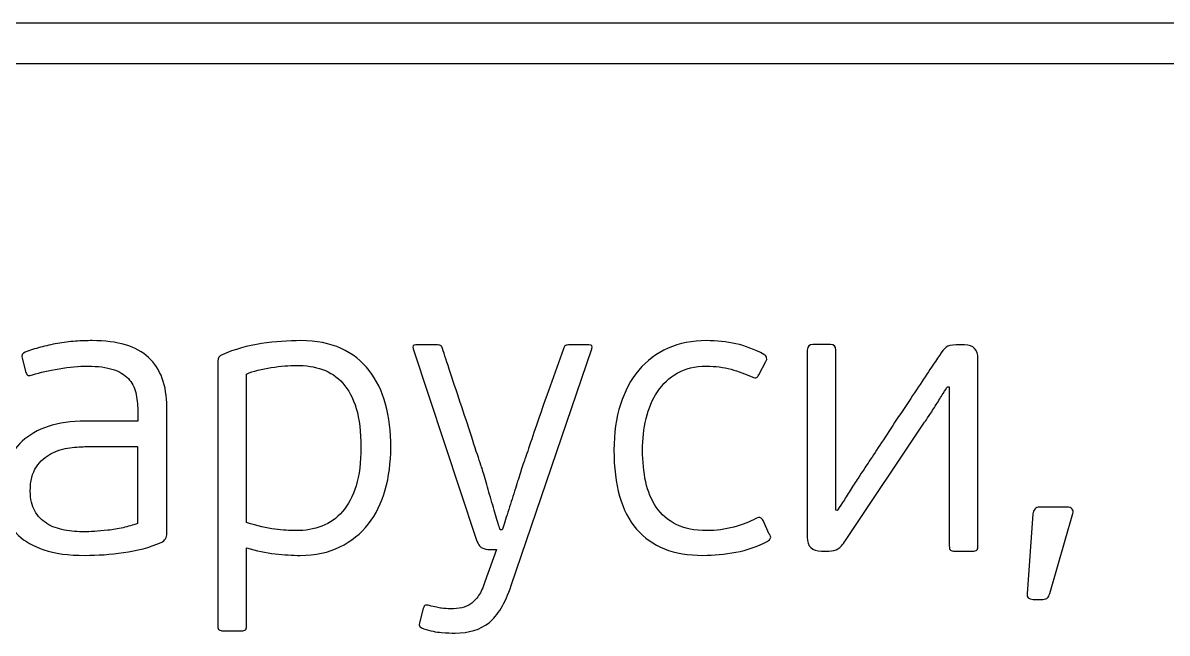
# Model space of a CAD drawing. Header units: centimetres. Extents: x -21.3 to 21.2, y -15.2 to 14.8.
# Drawn here: x -14.912 to -14.245, y -4.297 to -3.941 of the extents above; entities that cross this region are included whole.
import ezdxf

# ---------------------------------------------------------------- set-up
doc = ezdxf.new("R2010")
doc.units = ezdxf.units.CM
doc.header["$MEASUREMENT"] = 0
doc.layers.add('layer 1', color=7, linetype='Continuous')

msp = doc.modelspace()

# ---------------------------------------------------------------- linework, layer by layer
at = {"layer": 'layer 1', "color": 29}
for points, knots in [([(-17.7515, -3.96525), (-17.7515, -3.96525), (-10.82877, -3.96525), (-10.82877, -3.96525), (-10.82877, -3.96525), (-10.82877, -3.96525), (-10.82877, -3.94149), (-10.82877, -3.94149), (-10.82877, -3.94149), (-10.82877, -3.94149), (-17.7515, -3.94149), (-17.7515, -3.94149), (-17.7515, -3.94149), (-17.7515, -3.94149), (-17.7515, -3.96525), (-17.7515, -3.96525)], [0, 0, 0, 0, 0.2, 0.2, 0.2, 0.2, 0.4, 0.4, 0.4, 0.4, 0.6, 0.6, 0.6, 0.6, 1, 1, 1, 1]), ([(-14.82781, -4.2387), (-14.82781, -4.24145), (-14.82888, -4.24328), (-14.83102, -4.24419), (-14.83102, -4.24419), (-14.83788, -4.24709), (-14.8452, -4.24907), (-14.85298, -4.25014), (-14.85298, -4.25014), (-14.86075, -4.25121), (-14.86823, -4.25174), (-14.87539, -4.25174), (-14.87539, -4.25174), (-14.88515, -4.25174), (-14.89316, -4.25068), (-14.89941, -4.24854), (-14.89941, -4.24854), (-14.90566, -4.24641), (-14.91062, -4.24358), (-14.91428, -4.24015), (-14.91428, -4.24015), (-14.91793, -4.23672), (-14.92049, -4.23276), (-14.92194, -4.22822), (-14.92194, -4.22822), (-14.92339, -4.22372), (-14.92411, -4.219), (-14.92411, -4.21412), (-14.92411, -4.21412), (-14.92411, -4.20847), (-14.92312, -4.20314), (-14.92114, -4.19818), (-14.92114, -4.19818), (-14.91915, -4.19319), (-14.91614, -4.18888), (-14.9121, -4.18522), (-14.9121, -4.18522), (-14.90806, -4.18156), (-14.90299, -4.17866), (-14.89689, -4.1766), (-14.89689, -4.1766), (-14.89079, -4.17455), (-14.88355, -4.17352), (-14.87516, -4.17352), (-14.87516, -4.17352), (-14.87516, -4.17352), (-14.84474, -4.17352), (-14.84474, -4.17352), (-14.84474, -4.17352), (-14.84474, -4.17352), (-14.84474, -4.16742), (-14.84474, -4.16742), (-14.84474, -4.16742), (-14.84474, -4.16368), (-14.84512, -4.16018), (-14.84589, -4.15693), (-14.84589, -4.15693), (-14.84665, -4.15369), (-14.8481, -4.15095), (-14.85023, -4.1487), (-14.85023, -4.1487), (-14.85237, -4.14645), (-14.85534, -4.1447), (-14.85915, -4.1434), (-14.85915, -4.1434), (-14.86297, -4.14214), (-14.86792, -4.1415), (-14.87402, -4.1415), (-14.87402, -4.1415), (-14.87905, -4.1415), (-14.88458, -4.14199), (-14.8906, -4.14298), (-14.8906, -4.14298), (-14.89663, -4.14398), (-14.90177, -4.14516), (-14.90604, -4.14653), (-14.90604, -4.14653), (-14.90711, -4.14684), (-14.90795, -4.14695), (-14.90856, -4.14687), (-14.90856, -4.14687), (-14.90917, -4.14679), (-14.90962, -4.14622), (-14.90993, -4.14516), (-14.90993, -4.14516), (-14.90993, -4.14516), (-14.91221, -4.13685), (-14.91221, -4.13685), (-14.91221, -4.13685), (-14.91267, -4.13513), (-14.91206, -4.13399), (-14.91039, -4.13338), (-14.91039, -4.13338), (-14.90764, -4.13227), (-14.90467, -4.13132), (-14.90146, -4.13048), (-14.90146, -4.13048), (-14.89826, -4.1296), (-14.89495, -4.12888), (-14.89152, -4.12827), (-14.89152, -4.12827), (-14.88808, -4.12762), (-14.88462, -4.1272), (-14.88111, -4.12697), (-14.88111, -4.12697), (-14.8776, -4.12674), (-14.87433, -4.12663), (-14.87127, -4.12663), (-14.87127, -4.12663), (-14.85648, -4.12663), (-14.84554, -4.12991), (-14.83845, -4.13647), (-14.83845, -4.13647), (-14.83136, -4.14302), (-14.82781, -4.15263), (-14.82781, -4.16528), (-14.82781, -4.16528), (-14.82781, -4.16528), (-14.82781, -4.2387), (-14.82781, -4.2387)], [0, 0, 0, 0, 0.032258, 0.032258, 0.032258, 0.032258, 0.064516, 0.064516, 0.064516, 0.064516, 0.096774, 0.096774, 0.096774, 0.096774, 0.129032, 0.129032, 0.129032, 0.129032, 0.16129, 0.16129, 0.16129, 0.16129, 0.193548, 0.193548, 0.193548, 0.193548, 0.225806, 0.225806, 0.225806, 0.225806, 0.258065, 0.258065, 0.258065, 0.258065, 0.290323, 0.290323, 0.290323, 0.290323, 0.322581, 0.322581, 0.322581, 0.322581, 0.354839, 0.354839, 0.354839, 0.354839, 0.387097, 0.387097, 0.387097, 0.387097, 0.419355, 0.419355, 0.419355, 0.419355, 0.451613, 0.451613, 0.451613, 0.451613, 0.483871, 0.483871, 0.483871, 0.483871, 0.516129, 0.516129, 0.516129, 0.516129, 0.548387, 0.548387, 0.548387, 0.548387, 0.580645, 0.580645, 0.580645, 0.580645, 0.612903, 0.612903, 0.612903, 0.612903, 0.645161, 0.645161, 0.645161, 0.645161, 0.677419, 0.677419, 0.677419, 0.677419, 0.709677, 0.709677, 0.709677, 0.709677, 0.741935, 0.741935, 0.741935, 0.741935, 0.774194, 0.774194, 0.774194, 0.774194, 0.806452, 0.806452, 0.806452, 0.806452, 0.83871, 0.83871, 0.83871, 0.83871, 0.870968, 0.870968, 0.870968, 0.870968, 0.903226, 0.903226, 0.903226, 0.903226, 0.935484, 0.935484, 0.935484, 0.935484, 1, 1, 1, 1]), ([(-14.69721, -4.18884), (-14.69721, -4.19769), (-14.69828, -4.20592), (-14.70042, -4.21355), (-14.70042, -4.21355), (-14.70255, -4.22117), (-14.70583, -4.2278), (-14.71025, -4.23344), (-14.71025, -4.23344), (-14.71467, -4.23909), (-14.7202, -4.24355), (-14.72683, -4.24682), (-14.72683, -4.24682), (-14.73347, -4.2501), (-14.74121, -4.25174), (-14.75005, -4.25174), (-14.75005, -4.25174), (-14.75447, -4.25174), (-14.75935, -4.25144), (-14.76469, -4.25083), (-14.76469, -4.25083), (-14.77002, -4.25022), (-14.77559, -4.24907), (-14.78138, -4.2474), (-14.78138, -4.2474), (-14.78138, -4.2474), (-14.78138, -4.29291), (-14.78138, -4.29291), (-14.78138, -4.29291), (-14.78138, -4.29413), (-14.78158, -4.29489), (-14.78195, -4.2952), (-14.78195, -4.2952), (-14.78233, -4.2955), (-14.78314, -4.29566), (-14.78436, -4.29566), (-14.78436, -4.29566), (-14.78436, -4.29566), (-14.79488, -4.29566), (-14.79488, -4.29566), (-14.79488, -4.29566), (-14.79594, -4.29566), (-14.79675, -4.2955), (-14.79728, -4.2952), (-14.79728, -4.2952), (-14.79781, -4.29489), (-14.79808, -4.29413), (-14.79808, -4.29291), (-14.79808, -4.29291), (-14.79808, -4.29291), (-14.79808, -4.13852), (-14.79808, -4.13852), (-14.79808, -4.13852), (-14.79808, -4.1367), (-14.79724, -4.13547), (-14.79556, -4.13486), (-14.79556, -4.13486), (-14.78825, -4.13166), (-14.78058, -4.12949), (-14.77258, -4.12835), (-14.77258, -4.12835), (-14.76457, -4.1272), (-14.75691, -4.12663), (-14.74959, -4.12663), (-14.74959, -4.12663), (-14.74059, -4.12663), (-14.73278, -4.12815), (-14.72615, -4.13121), (-14.72615, -4.13121), (-14.71951, -4.13425), (-14.71406, -4.13852), (-14.70979, -4.14401), (-14.70979, -4.14401), (-14.70552, -4.1495), (-14.70236, -4.15606), (-14.7003, -4.16368), (-14.7003, -4.16368), (-14.69824, -4.17131), (-14.69721, -4.17969), (-14.69721, -4.18884)], [0, 0, 0, 0, 0.047619, 0.047619, 0.047619, 0.047619, 0.095238, 0.095238, 0.095238, 0.095238, 0.142857, 0.142857, 0.142857, 0.142857, 0.190476, 0.190476, 0.190476, 0.190476, 0.238095, 0.238095, 0.238095, 0.238095, 0.285714, 0.285714, 0.285714, 0.285714, 0.333333, 0.333333, 0.333333, 0.333333, 0.380952, 0.380952, 0.380952, 0.380952, 0.428571, 0.428571, 0.428571, 0.428571, 0.47619, 0.47619, 0.47619, 0.47619, 0.52381, 0.52381, 0.52381, 0.52381, 0.571429, 0.571429, 0.571429, 0.571429, 0.619048, 0.619048, 0.619048, 0.619048, 0.666667, 0.666667, 0.666667, 0.666667, 0.714286, 0.714286, 0.714286, 0.714286, 0.761905, 0.761905, 0.761905, 0.761905, 0.809524, 0.809524, 0.809524, 0.809524, 0.857143, 0.857143, 0.857143, 0.857143, 0.904762, 0.904762, 0.904762, 0.904762, 1, 1, 1, 1]), ([(-14.627, -4.26935), (-14.6305, -4.27972), (-14.63481, -4.28693), (-14.63992, -4.29097), (-14.63992, -4.29097), (-14.64503, -4.29501), (-14.65162, -4.29703), (-14.6597, -4.29703), (-14.6597, -4.29703), (-14.66184, -4.29703), (-14.66447, -4.29691), (-14.66759, -4.29669), (-14.66759, -4.29669), (-14.67072, -4.29646), (-14.67418, -4.29573), (-14.678, -4.29451), (-14.678, -4.29451), (-14.68013, -4.2939), (-14.68097, -4.29276), (-14.68051, -4.29108), (-14.68051, -4.29108), (-14.68051, -4.29108), (-14.67823, -4.28262), (-14.67823, -4.28262), (-14.67823, -4.28262), (-14.67792, -4.28155), (-14.6775, -4.28094), (-14.67697, -4.28079), (-14.67697, -4.28079), (-14.67644, -4.28064), (-14.67571, -4.28071), (-14.67479, -4.28102), (-14.67479, -4.28102), (-14.67159, -4.28178), (-14.66919, -4.28228), (-14.66759, -4.28251), (-14.66759, -4.28251), (-14.66599, -4.28273), (-14.66427, -4.28285), (-14.66245, -4.28285), (-14.66245, -4.28285), (-14.66, -4.28285), (-14.6578, -4.28266), (-14.65581, -4.28228), (-14.65581, -4.28228), (-14.65383, -4.2819), (-14.65204, -4.28113), (-14.65044, -4.27999), (-14.65044, -4.27999), (-14.64884, -4.27885), (-14.64735, -4.27724), (-14.64598, -4.27519), (-14.64598, -4.27519), (-14.6446, -4.27313), (-14.64338, -4.27042), (-14.64232, -4.26707), (-14.64232, -4.26707), (-14.64232, -4.26707), (-14.63546, -4.24831), (-14.63546, -4.24831), (-14.63546, -4.24831), (-14.63546, -4.24831), (-14.63934, -4.24831), (-14.63934, -4.24831), (-14.63934, -4.24831), (-14.64102, -4.24831), (-14.64255, -4.24801), (-14.64392, -4.2474), (-14.64392, -4.2474), (-14.64529, -4.24678), (-14.64651, -4.24488), (-14.64758, -4.24168), (-14.64758, -4.24168), (-14.64758, -4.24168), (-14.68418, -4.13143), (-14.68418, -4.13143), (-14.68418, -4.13143), (-14.68463, -4.12991), (-14.6841, -4.12915), (-14.68257, -4.12915), (-14.68257, -4.12915), (-14.68257, -4.12915), (-14.66999, -4.12915), (-14.66999, -4.12915), (-14.66999, -4.12915), (-14.66892, -4.12915), (-14.66824, -4.1293), (-14.66794, -4.1296), (-14.66794, -4.1296), (-14.66763, -4.12991), (-14.66733, -4.13044), (-14.66702, -4.13121), (-14.66702, -4.13121), (-14.66595, -4.13456), (-14.66439, -4.13936), (-14.66233, -4.14561), (-14.66233, -4.14561), (-14.66027, -4.15187), (-14.6581, -4.15838), (-14.65581, -4.16517), (-14.65581, -4.16517), (-14.65352, -4.17195), (-14.65139, -4.17848), (-14.64941, -4.18472), (-14.64941, -4.18472), (-14.64743, -4.19098), (-14.64583, -4.19578), (-14.6446, -4.19914), (-14.6446, -4.19914), (-14.64415, -4.20035), (-14.64342, -4.20276), (-14.64243, -4.20634), (-14.64243, -4.20634), (-14.64144, -4.20992), (-14.64034, -4.21377), (-14.63911, -4.21789), (-14.63911, -4.21789), (-14.63789, -4.22201), (-14.63675, -4.22589), (-14.63569, -4.22956), (-14.63569, -4.22956), (-14.63462, -4.23322), (-14.63385, -4.23566), (-14.6334, -4.23687), (-14.6334, -4.23687), (-14.6334, -4.23687), (-14.63226, -4.23687), (-14.63226, -4.23687), (-14.63226, -4.23687), (-14.63134, -4.23413), (-14.63023, -4.2307), (-14.62894, -4.22658), (-14.62894, -4.22658), (-14.62764, -4.22246), (-14.62634, -4.21838), (-14.62505, -4.21434), (-14.62505, -4.21434), (-14.62375, -4.21031), (-14.62261, -4.20668), (-14.62162, -4.20348), (-14.62162, -4.20348), (-14.62063, -4.20028), (-14.61998, -4.1983), (-14.61967, -4.19753), (-14.61967, -4.19753), (-14.61922, -4.19647), (-14.61826, -4.19376), (-14.61681, -4.18941), (-14.61681, -4.18941), (-14.61536, -4.18507), (-14.61357, -4.17977), (-14.61144, -4.17352), (-14.61144, -4.17352), (-14.60931, -4.16727), (-14.60694, -4.16048), (-14.60435, -4.15316), (-14.60435, -4.15316), (-14.60176, -4.14584), (-14.59917, -4.1386), (-14.59657, -4.13143), (-14.59657, -4.13143), (-14.59627, -4.13067), (-14.59596, -4.1301), (-14.59566, -4.12972), (-14.59566, -4.12972), (-14.59535, -4.12934), (-14.59467, -4.12915), (-14.5936, -4.12915), (-14.5936, -4.12915), (-14.5936, -4.12915), (-14.5817, -4.12915), (-14.5817, -4.12915), (-14.5817, -4.12915), (-14.58003, -4.12915), (-14.57942, -4.12991), (-14.57988, -4.13143), (-14.57988, -4.13143), (-14.57988, -4.13143), (-14.627, -4.26935), (-14.627, -4.26935)], [0, 0, 0, 0, 0.021739, 0.021739, 0.021739, 0.021739, 0.043478, 0.043478, 0.043478, 0.043478, 0.065217, 0.065217, 0.065217, 0.065217, 0.086957, 0.086957, 0.086957, 0.086957, 0.108696, 0.108696, 0.108696, 0.108696, 0.130435, 0.130435, 0.130435, 0.130435, 0.152174, 0.152174, 0.152174, 0.152174, 0.173913, 0.173913, 0.173913, 0.173913, 0.195652, 0.195652, 0.195652, 0.195652, 0.217391, 0.217391, 0.217391, 0.217391, 0.23913, 0.23913, 0.23913, 0.23913, 0.26087, 0.26087, 0.26087, 0.26087, 0.282609, 0.282609, 0.282609, 0.282609, 0.304348, 0.304348, 0.304348, 0.304348, 0.326087, 0.326087, 0.326087, 0.326087, 0.347826, 0.347826, 0.347826, 0.347826, 0.369565, 0.369565, 0.369565, 0.369565, 0.391304, 0.391304, 0.391304, 0.391304, 0.413043, 0.413043, 0.413043, 0.413043, 0.434783, 0.434783, 0.434783, 0.434783, 0.456522, 0.456522, 0.456522, 0.456522, 0.478261, 0.478261, 0.478261, 0.478261, 0.5, 0.5, 0.5, 0.5, 0.521739, 0.521739, 0.521739, 0.521739, 0.543478, 0.543478, 0.543478, 0.543478, 0.565217, 0.565217, 0.565217, 0.565217, 0.586957, 0.586957, 0.586957, 0.586957, 0.608696, 0.608696, 0.608696, 0.608696, 0.630435, 0.630435, 0.630435, 0.630435, 0.652174, 0.652174, 0.652174, 0.652174, 0.673913, 0.673913, 0.673913, 0.673913, 0.695652, 0.695652, 0.695652, 0.695652, 0.717391, 0.717391, 0.717391, 0.717391, 0.73913, 0.73913, 0.73913, 0.73913, 0.76087, 0.76087, 0.76087, 0.76087, 0.782609, 0.782609, 0.782609, 0.782609, 0.804348, 0.804348, 0.804348, 0.804348, 0.826087, 0.826087, 0.826087, 0.826087, 0.847826, 0.847826, 0.847826, 0.847826, 0.869565, 0.869565, 0.869565, 0.869565, 0.891304, 0.891304, 0.891304, 0.891304, 0.913043, 0.913043, 0.913043, 0.913043, 0.934783, 0.934783, 0.934783, 0.934783, 0.956522, 0.956522, 0.956522, 0.956522, 1, 1, 1, 1]), ([(-14.51286, -4.23733), (-14.50752, -4.23733), (-14.5023, -4.23664), (-14.49719, -4.23528), (-14.49719, -4.23528), (-14.49208, -4.2339), (-14.48777, -4.23222), (-14.48427, -4.23024), (-14.48427, -4.23024), (-14.48305, -4.22963), (-14.48217, -4.22948), (-14.48164, -4.22979), (-14.48164, -4.22979), (-14.4811, -4.23009), (-14.48061, -4.23063), (-14.48015, -4.23138), (-14.48015, -4.23138), (-14.48015, -4.23138), (-14.47649, -4.23939), (-14.47649, -4.23939), (-14.47649, -4.23939), (-14.47573, -4.24031), (-14.4755, -4.24107), (-14.47581, -4.24168), (-14.47581, -4.24168), (-14.47611, -4.24229), (-14.47664, -4.2429), (-14.47741, -4.24351), (-14.47741, -4.24351), (-14.4832, -4.24656), (-14.48938, -4.24869), (-14.49593, -4.24991), (-14.49593, -4.24991), (-14.50249, -4.25113), (-14.50889, -4.25174), (-14.51515, -4.25174), (-14.51515, -4.25174), (-14.53223, -4.25174), (-14.54515, -4.24663), (-14.55391, -4.23642), (-14.55391, -4.23642), (-14.56268, -4.2262), (-14.56707, -4.21088), (-14.56707, -4.19044), (-14.56707, -4.19044), (-14.56707, -4.18053), (-14.56581, -4.17165), (-14.56329, -4.1638), (-14.56329, -4.1638), (-14.56078, -4.15594), (-14.55719, -4.14927), (-14.55254, -4.14378), (-14.55254, -4.14378), (-14.54789, -4.13829), (-14.54221, -4.13406), (-14.5355, -4.13109), (-14.5355, -4.13109), (-14.52879, -4.12812), (-14.52132, -4.12663), (-14.51309, -4.12663), (-14.51309, -4.12663), (-14.50714, -4.12663), (-14.50142, -4.12724), (-14.49593, -4.12846), (-14.49593, -4.12846), (-14.49044, -4.12968), (-14.48503, -4.13174), (-14.47969, -4.13463), (-14.47969, -4.13463), (-14.47786, -4.1357), (-14.47748, -4.13708), (-14.47855, -4.13875), (-14.47855, -4.13875), (-14.47855, -4.13875), (-14.48267, -4.14653), (-14.48267, -4.14653), (-14.48267, -4.14653), (-14.48297, -4.14729), (-14.48339, -4.14783), (-14.48392, -4.14813), (-14.48392, -4.14813), (-14.48446, -4.14843), (-14.48534, -4.14828), (-14.48655, -4.14767), (-14.48655, -4.14767), (-14.49037, -4.146), (-14.49444, -4.14455), (-14.49879, -4.14332), (-14.49879, -4.14332), (-14.50314, -4.14211), (-14.5079, -4.1415), (-14.51309, -4.1415), (-14.51309, -4.1415), (-14.5198, -4.1415), (-14.52547, -4.14283), (-14.53013, -4.1455), (-14.53013, -4.1455), (-14.53478, -4.14817), (-14.53863, -4.15179), (-14.54168, -4.15636), (-14.54168, -4.15636), (-14.54473, -4.16094), (-14.54694, -4.16616), (-14.54831, -4.17203), (-14.54831, -4.17203), (-14.54968, -4.1779), (-14.55037, -4.18404), (-14.55037, -4.19044), (-14.55037, -4.19044), (-14.55037, -4.197), (-14.54976, -4.20314), (-14.54854, -4.20886), (-14.54854, -4.20886), (-14.54732, -4.21457), (-14.54526, -4.21953), (-14.54237, -4.22372), (-14.54237, -4.22372), (-14.53947, -4.22792), (-14.53562, -4.23123), (-14.53081, -4.23367), (-14.53081, -4.23367), (-14.52601, -4.23611), (-14.52003, -4.23733), (-14.51286, -4.23733)], [0, 0, 0, 0, 0.03125, 0.03125, 0.03125, 0.03125, 0.0625, 0.0625, 0.0625, 0.0625, 0.09375, 0.09375, 0.09375, 0.09375, 0.125, 0.125, 0.125, 0.125, 0.15625, 0.15625, 0.15625, 0.15625, 0.1875, 0.1875, 0.1875, 0.1875, 0.21875, 0.21875, 0.21875, 0.21875, 0.25, 0.25, 0.25, 0.25, 0.28125, 0.28125, 0.28125, 0.28125, 0.3125, 0.3125, 0.3125, 0.3125, 0.34375, 0.34375, 0.34375, 0.34375, 0.375, 0.375, 0.375, 0.375, 0.40625, 0.40625, 0.40625, 0.40625, 0.4375, 0.4375, 0.4375, 0.4375, 0.46875, 0.46875, 0.46875, 0.46875, 0.5, 0.5, 0.5, 0.5, 0.53125, 0.53125, 0.53125, 0.53125, 0.5625, 0.5625, 0.5625, 0.5625, 0.59375, 0.59375, 0.59375, 0.59375, 0.625, 0.625, 0.625, 0.625, 0.65625, 0.65625, 0.65625, 0.65625, 0.6875, 0.6875, 0.6875, 0.6875, 0.71875, 0.71875, 0.71875, 0.71875, 0.75, 0.75, 0.75, 0.75, 0.78125, 0.78125, 0.78125, 0.78125, 0.8125, 0.8125, 0.8125, 0.8125, 0.84375, 0.84375, 0.84375, 0.84375, 0.875, 0.875, 0.875, 0.875, 0.90625, 0.90625, 0.90625, 0.90625, 0.9375, 0.9375, 0.9375, 0.9375, 1, 1, 1, 1]), ([(-14.45431, -4.13212), (-14.45431, -4.12998), (-14.45324, -4.12892), (-14.4511, -4.12892), (-14.4511, -4.12892), (-14.4511, -4.12892), (-14.44081, -4.12892), (-14.44081, -4.12892), (-14.44081, -4.12892), (-14.43868, -4.12892), (-14.43761, -4.12998), (-14.43761, -4.13212), (-14.43761, -4.13212), (-14.43761, -4.13212), (-14.43761, -4.22544), (-14.43761, -4.22544), (-14.43761, -4.22544), (-14.43761, -4.22544), (-14.43692, -4.22567), (-14.43692, -4.22567), (-14.43692, -4.22567), (-14.43631, -4.22475), (-14.43528, -4.22319), (-14.43383, -4.22098), (-14.43383, -4.22098), (-14.43239, -4.21877), (-14.43086, -4.21641), (-14.42926, -4.21389), (-14.42926, -4.21389), (-14.42766, -4.21137), (-14.42614, -4.20897), (-14.42469, -4.20668), (-14.42469, -4.20668), (-14.42324, -4.2044), (-14.42221, -4.20287), (-14.4216, -4.20211), (-14.4216, -4.20211), (-14.42053, -4.20043), (-14.41885, -4.19788), (-14.41657, -4.19445), (-14.41657, -4.19445), (-14.41428, -4.19102), (-14.41173, -4.18713), (-14.4089, -4.18278), (-14.4089, -4.18278), (-14.40608, -4.17844), (-14.40307, -4.17386), (-14.39987, -4.16906), (-14.39987, -4.16906), (-14.39667, -4.16426), (-14.39362, -4.15968), (-14.39072, -4.15534), (-14.39072, -4.15534), (-14.38782, -4.15099), (-14.38519, -4.14702), (-14.38283, -4.14344), (-14.38283, -4.14344), (-14.38047, -4.13986), (-14.3786, -4.13715), (-14.37723, -4.13532), (-14.37723, -4.13532), (-14.37585, -4.13303), (-14.3746, -4.13143), (-14.37345, -4.13052), (-14.37345, -4.13052), (-14.37231, -4.1296), (-14.37036, -4.12915), (-14.36762, -4.12915), (-14.36762, -4.12915), (-14.36762, -4.12915), (-14.36259, -4.12915), (-14.36259, -4.12915), (-14.36259, -4.12915), (-14.3574, -4.12915), (-14.35481, -4.13182), (-14.35481, -4.13715), (-14.35481, -4.13715), (-14.35481, -4.13715), (-14.35481, -4.24625), (-14.35481, -4.24625), (-14.35481, -4.24625), (-14.35481, -4.24747), (-14.35504, -4.24827), (-14.3555, -4.24866), (-14.3555, -4.24866), (-14.35595, -4.24904), (-14.35679, -4.24923), (-14.35801, -4.24923), (-14.35801, -4.24923), (-14.35801, -4.24923), (-14.3683, -4.24923), (-14.3683, -4.24923), (-14.3683, -4.24923), (-14.36952, -4.24923), (-14.37036, -4.24904), (-14.37082, -4.24866), (-14.37082, -4.24866), (-14.37128, -4.24827), (-14.37151, -4.24747), (-14.37151, -4.24625), (-14.37151, -4.24625), (-14.37151, -4.24625), (-14.37151, -4.15362), (-14.37151, -4.15362), (-14.37151, -4.15362), (-14.37151, -4.15362), (-14.37265, -4.15362), (-14.37265, -4.15362), (-14.37265, -4.15362), (-14.37311, -4.15423), (-14.37395, -4.15553), (-14.37517, -4.15751), (-14.37517, -4.15751), (-14.37639, -4.15949), (-14.37772, -4.16163), (-14.37917, -4.16391), (-14.37917, -4.16391), (-14.38062, -4.1662), (-14.38199, -4.16834), (-14.38329, -4.17032), (-14.38329, -4.17032), (-14.38458, -4.1723), (-14.38546, -4.1736), (-14.38592, -4.1742), (-14.38592, -4.1742), (-14.38592, -4.1742), (-14.43212, -4.24305), (-14.43212, -4.24305), (-14.43212, -4.24305), (-14.43364, -4.24549), (-14.43509, -4.24713), (-14.43646, -4.24797), (-14.43646, -4.24797), (-14.43784, -4.24881), (-14.43959, -4.24923), (-14.44172, -4.24923), (-14.44172, -4.24923), (-14.44172, -4.24923), (-14.44607, -4.24923), (-14.44607, -4.24923), (-14.44607, -4.24923), (-14.45156, -4.24923), (-14.45431, -4.24656), (-14.45431, -4.24122), (-14.45431, -4.24122), (-14.45431, -4.24122), (-14.45431, -4.13212), (-14.45431, -4.13212)], [0, 0, 0, 0, 0.026316, 0.026316, 0.026316, 0.026316, 0.052632, 0.052632, 0.052632, 0.052632, 0.078947, 0.078947, 0.078947, 0.078947, 0.105263, 0.105263, 0.105263, 0.105263, 0.131579, 0.131579, 0.131579, 0.131579, 0.157895, 0.157895, 0.157895, 0.157895, 0.184211, 0.184211, 0.184211, 0.184211, 0.210526, 0.210526, 0.210526, 0.210526, 0.236842, 0.236842, 0.236842, 0.236842, 0.263158, 0.263158, 0.263158, 0.263158, 0.289474, 0.289474, 0.289474, 0.289474, 0.315789, 0.315789, 0.315789, 0.315789, 0.342105, 0.342105, 0.342105, 0.342105, 0.368421, 0.368421, 0.368421, 0.368421, 0.394737, 0.394737, 0.394737, 0.394737, 0.421053, 0.421053, 0.421053, 0.421053, 0.447368, 0.447368, 0.447368, 0.447368, 0.473684, 0.473684, 0.473684, 0.473684, 0.5, 0.5, 0.5, 0.5, 0.526316, 0.526316, 0.526316, 0.526316, 0.552632, 0.552632, 0.552632, 0.552632, 0.578947, 0.578947, 0.578947, 0.578947, 0.605263, 0.605263, 0.605263, 0.605263, 0.631579, 0.631579, 0.631579, 0.631579, 0.657895, 0.657895, 0.657895, 0.657895, 0.684211, 0.684211, 0.684211, 0.684211, 0.710526, 0.710526, 0.710526, 0.710526, 0.736842, 0.736842, 0.736842, 0.736842, 0.763158, 0.763158, 0.763158, 0.763158, 0.789474, 0.789474, 0.789474, 0.789474, 0.815789, 0.815789, 0.815789, 0.815789, 0.842105, 0.842105, 0.842105, 0.842105, 0.868421, 0.868421, 0.868421, 0.868421, 0.894737, 0.894737, 0.894737, 0.894737, 0.921053, 0.921053, 0.921053, 0.921053, 0.947368, 0.947368, 0.947368, 0.947368, 1, 1, 1, 1]), ([(-14.7146, -4.18884), (-14.7146, -4.17984), (-14.71551, -4.1723), (-14.71734, -4.1662), (-14.71734, -4.1662), (-14.71917, -4.1601), (-14.72176, -4.15518), (-14.72512, -4.15144), (-14.72512, -4.15144), (-14.72847, -4.14771), (-14.73243, -4.14504), (-14.73701, -4.14344), (-14.73701, -4.14344), (-14.74159, -4.14184), (-14.74669, -4.14104), (-14.75234, -4.14104), (-14.75234, -4.14104), (-14.75645, -4.14104), (-14.76129, -4.14146), (-14.76686, -4.1423), (-14.76686, -4.1423), (-14.77242, -4.14314), (-14.77727, -4.14439), (-14.78138, -4.14607), (-14.78138, -4.14607), (-14.78138, -4.14607), (-14.78138, -4.23253), (-14.78138, -4.23253), (-14.78138, -4.23253), (-14.77498, -4.23467), (-14.76945, -4.236), (-14.7648, -4.23653), (-14.7648, -4.23653), (-14.76015, -4.23707), (-14.75607, -4.23733), (-14.75257, -4.23733), (-14.75257, -4.23733), (-14.74708, -4.23733), (-14.742, -4.23646), (-14.73735, -4.2347), (-14.73735, -4.2347), (-14.7327, -4.23295), (-14.7287, -4.23013), (-14.72535, -4.22624), (-14.72535, -4.22624), (-14.72199, -4.22235), (-14.71936, -4.21732), (-14.71746, -4.21114), (-14.71746, -4.21114), (-14.71555, -4.20497), (-14.7146, -4.19753), (-14.7146, -4.18884)], [0, 0, 0, 0, 0.071429, 0.071429, 0.071429, 0.071429, 0.142857, 0.142857, 0.142857, 0.142857, 0.214286, 0.214286, 0.214286, 0.214286, 0.285714, 0.285714, 0.285714, 0.285714, 0.357143, 0.357143, 0.357143, 0.357143, 0.428571, 0.428571, 0.428571, 0.428571, 0.5, 0.5, 0.5, 0.5, 0.571429, 0.571429, 0.571429, 0.571429, 0.642857, 0.642857, 0.642857, 0.642857, 0.714286, 0.714286, 0.714286, 0.714286, 0.785714, 0.785714, 0.785714, 0.785714, 0.857143, 0.857143, 0.857143, 0.857143, 1, 1, 1, 1]), ([(-14.84497, -4.18839), (-14.84497, -4.18839), (-14.87447, -4.18839), (-14.87447, -4.18839), (-14.87447, -4.18839), (-14.87722, -4.18839), (-14.8805, -4.18862), (-14.88431, -4.18907), (-14.88431, -4.18907), (-14.88812, -4.18953), (-14.89175, -4.19064), (-14.89518, -4.19243), (-14.89518, -4.19243), (-14.89861, -4.19418), (-14.9015, -4.19677), (-14.90387, -4.2002), (-14.90387, -4.2002), (-14.90623, -4.20367), (-14.90741, -4.20836), (-14.90741, -4.21434), (-14.90741, -4.21434), (-14.90741, -4.21896), (-14.90654, -4.22277), (-14.90478, -4.22582), (-14.90478, -4.22582), (-14.90303, -4.22891), (-14.90067, -4.23135), (-14.89769, -4.23318), (-14.89769, -4.23318), (-14.89472, -4.23505), (-14.89132, -4.2363), (-14.88751, -4.23699), (-14.88751, -4.23699), (-14.8837, -4.23768), (-14.87973, -4.23802), (-14.87562, -4.23802), (-14.87562, -4.23802), (-14.87425, -4.23802), (-14.87238, -4.23794), (-14.87002, -4.23779), (-14.87002, -4.23779), (-14.86765, -4.23764), (-14.86502, -4.23741), (-14.86213, -4.2371), (-14.86213, -4.2371), (-14.85923, -4.2368), (-14.85629, -4.2363), (-14.85332, -4.23562), (-14.85332, -4.23562), (-14.85035, -4.23493), (-14.84756, -4.23413), (-14.84497, -4.23318), (-14.84497, -4.23318), (-14.84497, -4.23318), (-14.84497, -4.18839), (-14.84497, -4.18839)], [0, 0, 0, 0, 0.066667, 0.066667, 0.066667, 0.066667, 0.133333, 0.133333, 0.133333, 0.133333, 0.2, 0.2, 0.2, 0.2, 0.266667, 0.266667, 0.266667, 0.266667, 0.333333, 0.333333, 0.333333, 0.333333, 0.4, 0.4, 0.4, 0.4, 0.466667, 0.466667, 0.466667, 0.466667, 0.533333, 0.533333, 0.533333, 0.533333, 0.6, 0.6, 0.6, 0.6, 0.666667, 0.666667, 0.666667, 0.666667, 0.733333, 0.733333, 0.733333, 0.733333, 0.8, 0.8, 0.8, 0.8, 0.866667, 0.866667, 0.866667, 0.866667, 1, 1, 1, 1]), ([(-14.31295, -4.27393), (-14.31326, -4.27515), (-14.31368, -4.27602), (-14.31421, -4.27656), (-14.31421, -4.27656), (-14.31474, -4.27709), (-14.3157, -4.27736), (-14.31707, -4.27736), (-14.31707, -4.27736), (-14.31707, -4.27736), (-14.32256, -4.27736), (-14.32256, -4.27736), (-14.32256, -4.27736), (-14.32531, -4.27736), (-14.32653, -4.27629), (-14.32622, -4.27416), (-14.32622, -4.27416), (-14.32622, -4.27416), (-14.32279, -4.2275), (-14.32279, -4.2275), (-14.32279, -4.2275), (-14.32264, -4.22643), (-14.32225, -4.22552), (-14.32164, -4.22475), (-14.32164, -4.22475), (-14.32104, -4.22399), (-14.32005, -4.22361), (-14.31867, -4.22361), (-14.31867, -4.22361), (-14.31867, -4.22361), (-14.30289, -4.22361), (-14.30289, -4.22361), (-14.30289, -4.22361), (-14.30152, -4.22361), (-14.30053, -4.22399), (-14.29992, -4.22475), (-14.29992, -4.22475), (-14.29931, -4.22552), (-14.29916, -4.22635), (-14.29946, -4.22727), (-14.29946, -4.22727), (-14.29946, -4.22727), (-14.31295, -4.27393), (-14.31295, -4.27393)], [0, 0, 0, 0, 0.083333, 0.083333, 0.083333, 0.083333, 0.166667, 0.166667, 0.166667, 0.166667, 0.25, 0.25, 0.25, 0.25, 0.333333, 0.333333, 0.333333, 0.333333, 0.416667, 0.416667, 0.416667, 0.416667, 0.5, 0.5, 0.5, 0.5, 0.583333, 0.583333, 0.583333, 0.583333, 0.666667, 0.666667, 0.666667, 0.666667, 0.75, 0.75, 0.75, 0.75, 0.833333, 0.833333, 0.833333, 0.833333, 1, 1, 1, 1])]:
    msp.add_open_spline(points, degree=3, knots=knots, dxfattribs=at)

doc.saveas('drawing.dxf')
